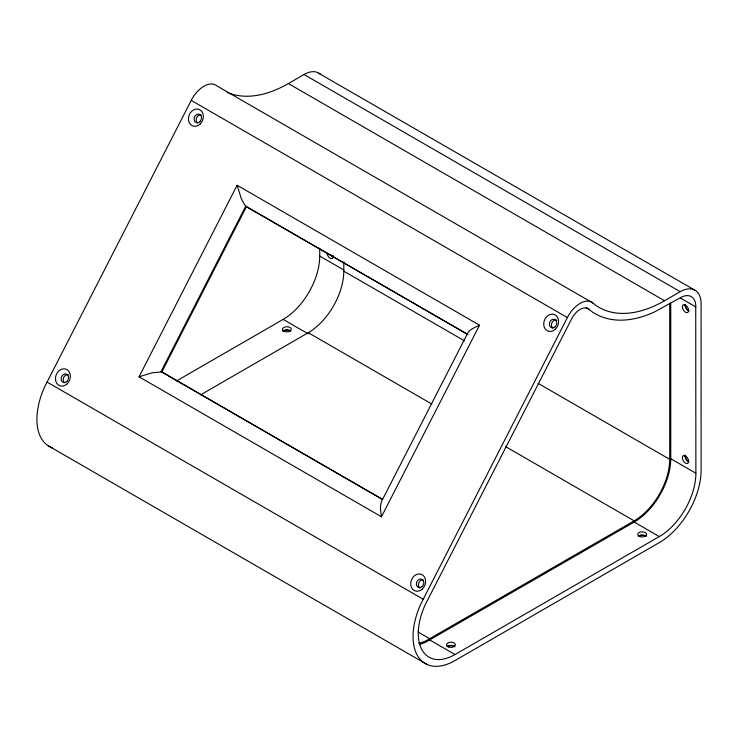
<?xml version="1.0" encoding="UTF-8"?>
<svg xmlns="http://www.w3.org/2000/svg" width="738" height="738" viewBox="0 0 738 738"><rect width="100%" height="100%" fill="white"/><g stroke="black" fill="none" stroke-linecap="round" stroke-linejoin="round"><path stroke-width="1.11" d="M381.472 516.766C380.651 511.148 379.332 504.608 382.542 499.497L467.172 334.185C469.267 329.277 475.087 327.414 479.534 325.209L237.119 185.256L139.058 376.814L381.472 516.766L479.534 325.209M592.983 303.032A23.459 13.542 -60 0 0 567.384 317.561L421.038 603.536A59.105 34.123 -60 0 0 417.616 655.796A59.105 34.123 -60 0 0 454.857 660.639L659.302 542.605A59.105 34.123 -60 0 0 701.1 470.217L701.1 303.752A29.557 17.066 -60 0 0 680.205 291.685L664.532 300.735A131.502 75.922 -60 0 1 595.428 305.108L592.983 303.032L216.824 85.866A23.459 13.542 -60 0 0 206.502 84.953L204.075 86.125A23.459 13.542 -60 0 0 191.225 100.386L44.88 386.361A59.105 34.123 -60 0 0 52.389 447.901M139.058 376.814L152.277 372.764L161.825 371.915L246.455 206.603L467.975 334.499M227.184 92.37A131.502 75.922 -60 0 0 288.374 83.56L304.047 74.51A29.557 17.066 -60 0 1 316.768 72.158L694.975 290.228M176.502 380.965L283.143 319.397A51.715 29.861 -60 0 0 319.72 256.058L319.72 248.033M200.644 394.83L308.272 332.7A50.239 29.003 -60 0 0 343.797 271.169L343.797 261.999M418.75 643.213A50.23 29.003 -60 0 0 426.02 640.805L634.182 520.862A50.239 29.003 -60 0 0 669.707 459.331L669.707 303.419M419.341 644.357A51.706 29.852 -60 0 0 425.909 642.069L634.182 522.07A51.715 29.861 -60 0 0 670.75 458.722L670.75 302.783M454.995 654.532L659.302 536.572A51.715 29.861 -60 0 0 695.879 473.233L695.731 304.49A22.149 12.786 -60 0 0 682.244 296.704L654.265 312.082A138.901 80.193 -60 0 1 591.535 311.39L587.771 308.447A16.051 9.271 -60 0 0 572.559 317.082L425.272 604.643A51.706 29.852 -60 0 0 451.029 656.58L454.995 654.532L429.867 640.021M246.455 206.603L244.758 205.016L241.354 198.734L237.119 185.256M304.047 74.51L680.205 291.685M680.418 298.041L695.879 306.971M288.374 83.56L664.532 300.735M586.147 307.608L589.044 309.277M191.225 100.386L567.384 317.561M467.172 334.185L245.653 206.289L161.032 371.601L382.542 499.497M319.72 256.058L343.871 270.007M670.75 458.722L695.879 473.233M343.797 271.169L464.396 340.79M538.15 383.373L669.707 459.331M308.272 332.7L431.859 404.055M505.613 446.628L634.182 520.862M283.143 319.397L308.272 333.908M634.182 522.07L659.302 536.572M161.825 371.915L382.349 499.229M47.038 382.053L423.197 599.228M417.929 631.894L429.894 638.804M47.638 445.429L426.887 664.394M333.133 256.787A4.437 2.555 60 0 1 330.965 254.859M688.868 310.966A4.437 2.555 60 0 1 685.15 304.526M688.785 311.362A8.865 5.12 60 0 1 684.763 304.397M688.868 461.868A4.437 2.555 60 0 1 685.233 455.115M688.176 461.647A8.865 5.12 60 0 1 684.763 455.3M318.816 73.053A29.557 17.066 -60 0 1 320.624 74.381M282.885 330.762A8.865 5.12 0 0 1 290.08 330.55M282.958 331.27A4.437 2.555 0 0 1 290.624 331.039M638.988 535.659A8.865 5.12 0 0 1 646.193 535.871M638.453 536.148A4.437 2.555 0 0 1 646.119 536.378M447.772 646.054A8.865 5.12 0 0 1 454.128 646.054M446.997 646.774A4.437 2.555 0 0 1 450.946 645.381A4.437 2.555 0 0 1 454.903 646.774M197.572 122.988A4.437 3.607 -68.6 0 1 196.668 117.656A4.437 3.607 -68.6 0 1 201.225 115.036M64.584 382.764A4.437 3.607 -68.6 0 1 63.68 377.441A4.437 3.607 -68.6 0 1 68.237 374.812M333.225 256.372A4.437 2.555 60 0 1 330.089 258.18A4.437 2.555 60 0 1 326.952 252.756M333.152 255.579A4.437 2.555 60 0 1 333.207 255.985M419.848 587.872A4.437 3.607 -68.6 0 1 418.852 582.762A4.437 3.607 -68.6 0 1 423.123 579.847M552.836 328.096A4.437 3.607 -68.6 0 1 552.033 322.561A4.437 3.607 -68.6 0 1 556.839 320.264M66.881 381.481A4.437 3.607 -68.6 0 0 66.512 374.12A4.437 3.607 -68.6 0 0 61.116 379.074A4.437 3.607 -68.6 0 0 66.881 381.481M67.001 383.981A8.865 7.214 -68.6 0 0 66.263 369.268A8.865 7.214 -68.6 0 0 55.47 379.175A8.865 7.214 -68.6 0 0 67.001 383.981M199.869 121.696A4.437 3.607 -68.6 0 0 199.5 114.344A4.437 3.607 -68.6 0 0 194.103 119.288A4.437 3.607 -68.6 0 0 199.869 121.696M199.989 124.196A8.865 7.214 -68.6 0 0 199.251 109.482A8.865 7.214 -68.6 0 0 188.458 119.39A8.865 7.214 -68.6 0 0 199.989 124.196M422.145 586.59A4.437 3.607 -68.6 0 0 421.776 579.229A4.437 3.607 -68.6 0 0 416.38 584.182A4.437 3.607 -68.6 0 0 422.145 586.59M422.265 589.09A8.865 7.214 -68.6 0 0 421.527 574.376A8.865 7.214 -68.6 0 0 410.734 584.284A8.865 7.214 -68.6 0 0 422.265 589.09M555.124 326.805A4.437 3.607 -68.6 0 0 554.755 319.453A4.437 3.607 -68.6 0 0 549.358 324.397A4.437 3.607 -68.6 0 0 555.124 326.805M555.253 329.305A8.865 7.214 -68.6 0 0 554.515 314.591A8.865 7.214 -68.6 0 0 543.721 324.499A8.865 7.214 -68.6 0 0 555.253 329.305M284.49 331.436A4.437 2.555 0 0 0 291.335 329.425A4.437 2.555 0 0 0 284.896 327.008A4.437 2.555 0 0 0 284.49 331.436M639.754 536.544A4.437 2.555 0 0 0 646.599 534.533A4.437 2.555 0 0 0 640.16 532.116A4.437 2.555 0 0 0 639.754 536.544M448.538 646.949A4.437 2.555 0 0 0 455.374 644.938A4.437 2.555 0 0 0 448.935 642.521A4.437 2.555 0 0 0 448.538 646.949M682.438 307.598A4.437 2.555 60 0 0 687.604 312.515A4.437 2.555 60 0 0 686.469 305.735A4.437 2.555 60 0 0 682.438 307.598M682.438 458.501A4.437 2.555 60 0 0 687.604 463.418A4.437 2.555 60 0 0 686.469 456.637A4.437 2.555 60 0 0 682.438 458.501"/></g></svg>
